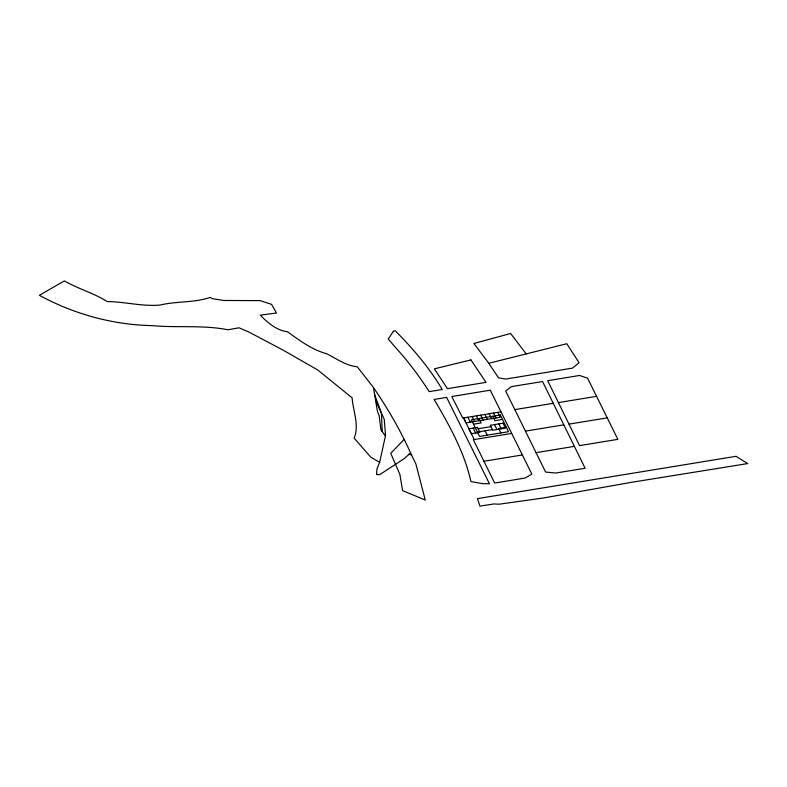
<?xml version="1.0" encoding="UTF-8"?>
<svg xmlns="http://www.w3.org/2000/svg" width="787" height="787" viewBox="0 0 787 787"><rect width="100%" height="100%" fill="white"/><g stroke="black" fill="none" stroke-linecap="round" stroke-linejoin="round"><path stroke-width="1.18" d="M379.659 462.284L385.561 435.388L384.243 419.274L375.625 400.494L373.432 387.479L357.288 366.811C346.182 365.709 336.61 358.833 326.91 353.806C311.908 349.841 299.877 340.574 287.462 331.77C276.827 330.432 267.531 322.788 260.33 315.164L276.512 313.01L271.485 304.323L260.064 300.614L223.882 300.486L212.195 298.647L210.385 297.378C194.163 302.926 176.662 301.047 159.958 305.071C142.26 306.596 124.818 301.736 107.209 301.569C93.663 292.99 78.149 288.908 64.396 280.89L39.35 295.312C73.811 314.043 112.531 324.785 151.783 325.611C177.232 327.953 202.751 324.815 228.043 329.773L238.982 327.786L248.367 331.78L283.084 350.117L317.771 369.998L352.133 397.858C352.989 411.021 359.59 425.246 354.12 438.143L370.825 457.227L379.659 462.284L376.953 468.924L376.53 474.463L379.649 474.699L404.046 458.732L410.607 452.958C400.288 430.007 387.607 408.266 373.432 387.479M404.036 439.49L390.755 453.322L399.875 474.404L402.6 490.626L425.265 500.04L415.87 463.927L410.607 452.958M488.766 363.299L566.788 343.722L579.084 362.738L572.523 368.109L505.825 379.039L498.584 377.908L488.088 362.335L473.892 343.486L510.625 333.491L526.218 353.904M500.965 411.827L462.746 418.084L451.817 396.54L490.252 390.185L531.855 474.108L525.165 478.043L494.659 483.041L473.361 439.697L511.678 433.421M514.826 409.614L545.617 472.043L555.819 473.036L585.115 468.245L542.558 381.538L511.255 386.663L505.657 391.041L514.826 409.614L553.251 403.318M558.426 402.59L596.576 396.333M473.508 424.173L481.182 422.924L479.027 418.536M502.509 419.422L494.836 420.681L492.682 416.293M478.132 428.748L490.931 426.643M477.384 432.063L492.377 429.604M506.385 427.311L498.712 428.561L500.866 432.958M525.441 431.119L563.807 424.832M569.001 424.134L607.23 417.867L617.864 439.343L579.547 445.619L547.673 380.701L579.566 375.468L587.594 378.213L607.23 417.867M483.975 461.261L522.352 454.965M536.045 452.653L574.372 446.377M408.542 454.355L411.493 454.788M385.384 435.949L380.928 429.761L379.108 415.457L377.494 411.611L375.625 400.494M497.728 412.358L500.148 417.277L466.022 422.875L463.602 417.946L474.217 439.559M493.469 413.057L495.889 417.986M498.791 423.888L501.211 428.817M489.199 413.755L491.619 418.684M494.521 424.587L496.951 429.515M484.93 414.454L487.35 419.382M480.67 415.152L483.09 420.081M485.058 430.804L487.212 435.191M476.401 415.851L478.821 420.779M472.131 416.549L474.551 421.478M467.872 417.248L470.292 422.176M473.194 428.089L475.614 433.007M374.661 394.749L381.42 413.126L382.207 431.532M393.352 331.317L388.247 339.118L403.751 356.816A699.19 403.672 0 0 1 425.147 385.473L429.21 391.641L442.235 389.516C429.348 367.844 412.929 348.533 395.172 330.727L393.352 331.317M470.931 359.925L434.365 368.837L447.439 388.67L486.002 382.364L470.931 359.925M747.65 463.582L630.81 482.431L543.738 497.935L499.096 504.211L493.951 503.955L479.942 506.11L477.453 498.624L736.101 456.303L747.65 463.582M446.623 397.396L434.139 399.452C449.387 425.314 464.32 451.984 470.911 481.555L482.638 483.661L489.455 483.769L446.623 397.396M500.355 415.034L471.354 419.786L479.539 436.451L508.54 431.699L500.355 415.034M477.463 427.39L468.924 428.787L471.344 433.716L479.883 432.309L477.463 427.39M503.06 423.19L490.262 425.295L492.682 430.214L505.48 428.118L503.06 423.19"/></g></svg>
